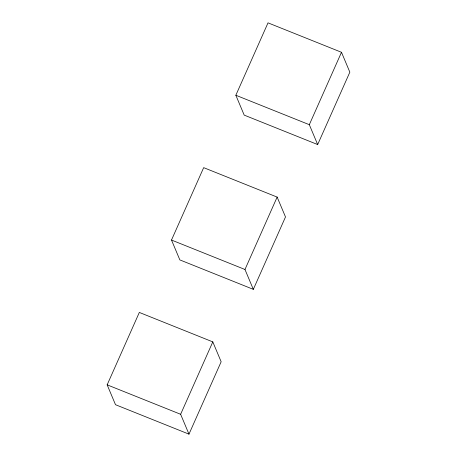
<?xml version="1.0" encoding="UTF-8"?>
<svg xmlns="http://www.w3.org/2000/svg" width="457" height="457" viewBox="0 0 457 457"><rect width="100%" height="100%" fill="white"/><g stroke="black" fill="none" stroke-linecap="round" stroke-linejoin="round"><path stroke-width="0.69" d="M107.155 384.84L139.328 312.439L212.802 341.887L221.154 361.75L188.981 434.15L115.507 404.708L107.155 384.84L180.629 414.282L188.981 434.15M171.501 240.045L203.673 167.645L277.148 197.093L285.499 216.955L253.327 289.355L179.852 259.907L171.501 240.045L244.975 269.487L253.327 289.355M235.846 95.25L268.019 22.85L341.493 52.292L349.845 72.16L317.672 144.561L244.198 115.113L235.846 95.25L309.32 124.692L317.672 144.561M180.629 414.282L212.802 341.887M244.975 269.487L277.148 197.093M309.32 124.692L341.493 52.292"/></g></svg>
